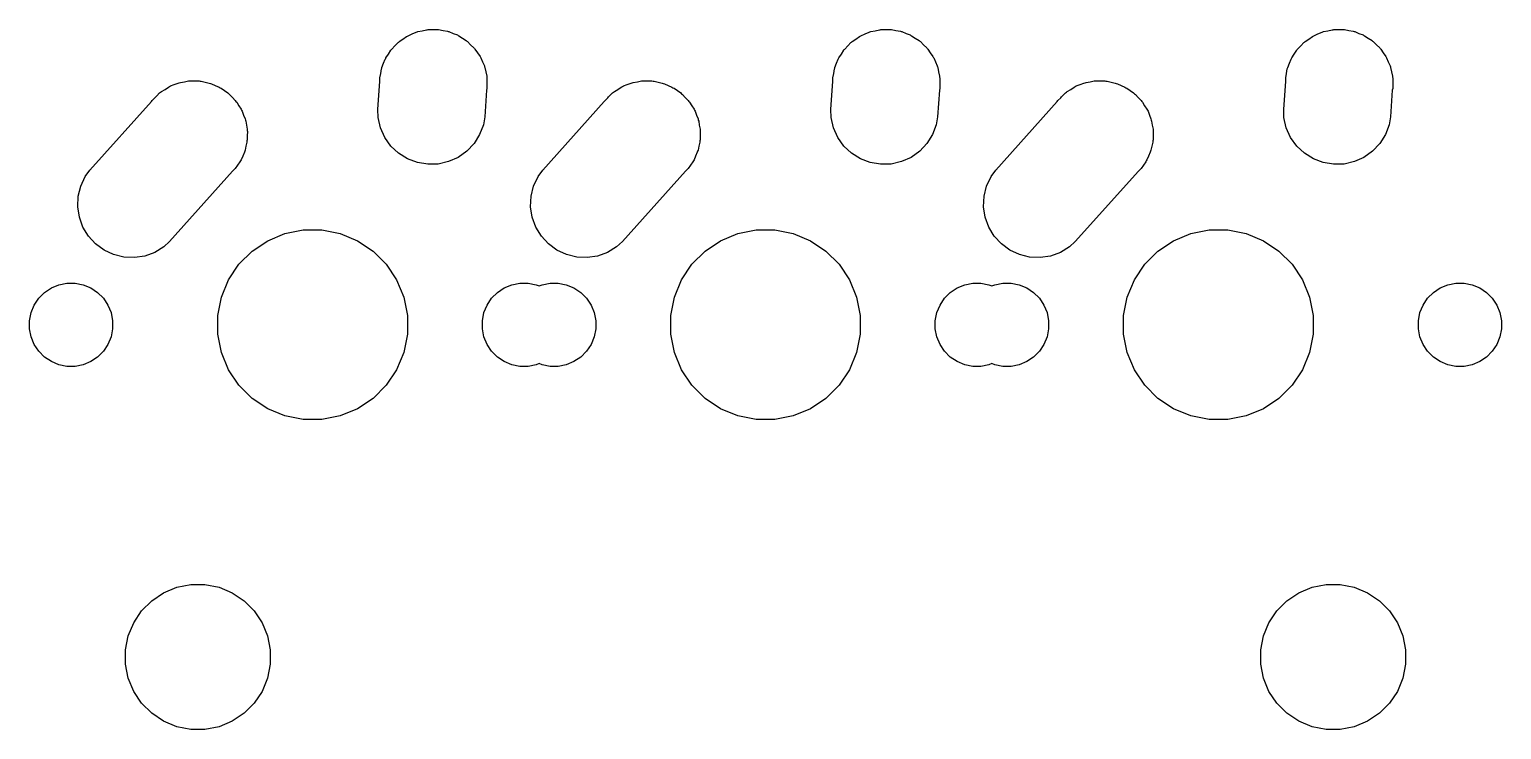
# Model space of a CAD drawing. Extents: x -662 to -203, y -195 to -58.
# Drawn here: x -662.38 to -631.42, y -172.86 to -158.14 of the extents above; entities that cross this region are included whole.
import ezdxf

# ---------------------------------------------------------------- set-up
doc = ezdxf.new("R2010")
doc.units = 0
doc.layers.add('BLACK', color=7, linetype='CONTINUOUS')

msp = doc.modelspace()

# ---------------------------------------------------------------- linework, layer by layer
at = {"layer": 'BLACK', "linetype": 'CONTINUOUS'}
for p, q in [((-654.331, -158.238), (-654.245, -158.199)), ((-654.245, -158.199), (-654.228, -158.195)), ((-654.228, -158.195), (-654.213, -158.189)), ((-654.213, -158.189), (-654.121, -158.171)), ((-654.121, -158.171), (-654.029, -158.149)), ((-654.029, -158.149), (-654.012, -158.149)), ((-654.012, -158.149), (-653.996, -158.146)), ((-653.996, -158.146), (-653.901, -158.146)), ((-653.901, -158.146), (-653.807, -158.143)), ((-653.807, -158.143), (-653.791, -158.146)), ((-653.791, -158.146), (-653.774, -158.146)), ((-653.774, -158.146), (-653.682, -158.164)), ((-653.682, -158.164), (-653.589, -158.18)), ((-653.589, -158.18), (-653.573, -158.186)), ((-653.573, -158.186), (-653.557, -158.189)), ((-653.557, -158.189), (-653.47, -158.225)), ((-644.806, -158.238), (-644.72, -158.199)), ((-644.72, -158.199), (-644.703, -158.195)), ((-644.703, -158.195), (-644.688, -158.189)), ((-644.688, -158.189), (-644.596, -158.171)), ((-644.596, -158.171), (-644.504, -158.149)), ((-644.504, -158.149), (-644.487, -158.149)), ((-644.487, -158.149), (-644.471, -158.146)), ((-644.471, -158.146), (-644.376, -158.146)), ((-644.376, -158.146), (-644.282, -158.143)), ((-644.282, -158.143), (-644.266, -158.146)), ((-644.266, -158.146), (-644.249, -158.146)), ((-644.249, -158.146), (-644.157, -158.164)), ((-644.157, -158.164), (-644.064, -158.18)), ((-644.064, -158.18), (-644.048, -158.186)), ((-644.048, -158.186), (-644.032, -158.189)), ((-644.032, -158.189), (-643.945, -158.225)), ((-635.281, -158.238), (-635.195, -158.199)), ((-635.195, -158.199), (-635.178, -158.195)), ((-635.178, -158.195), (-635.163, -158.189)), ((-635.163, -158.189), (-635.071, -158.171)), ((-635.071, -158.171), (-634.979, -158.149)), ((-634.979, -158.149), (-634.962, -158.149)), ((-634.962, -158.149), (-634.946, -158.146)), ((-634.946, -158.146), (-634.851, -158.146)), ((-634.851, -158.146), (-634.757, -158.143)), ((-634.757, -158.143), (-634.741, -158.146)), ((-634.741, -158.146), (-634.724, -158.146)), ((-634.724, -158.146), (-634.632, -158.164)), ((-634.632, -158.164), (-634.539, -158.18)), ((-634.539, -158.18), (-634.523, -158.186)), ((-634.523, -158.186), (-634.507, -158.189)), ((-634.507, -158.189), (-634.42, -158.225)), ((-654.759, -158.554), (-654.692, -158.487)), ((-654.692, -158.487), (-654.627, -158.418)), ((-654.627, -158.418), (-654.614, -158.409)), ((-654.614, -158.409), (-654.602, -158.397)), ((-654.602, -158.397), (-654.524, -158.344)), ((-654.524, -158.344), (-654.447, -158.29)), ((-654.447, -158.29), (-654.432, -158.283)), ((-654.432, -158.283), (-654.418, -158.274)), ((-654.418, -158.274), (-654.331, -158.238)), ((-653.47, -158.225), (-653.381, -158.259)), ((-653.381, -158.259), (-653.367, -158.267)), ((-653.367, -158.267), (-653.352, -158.274)), ((-653.352, -158.274), (-653.274, -158.326)), ((-653.274, -158.326), (-653.194, -158.376)), ((-653.194, -158.376), (-653.182, -158.388)), ((-653.182, -158.388), (-653.168, -158.397)), ((-653.168, -158.397), (-653.101, -158.464)), ((-653.101, -158.464), (-653.032, -158.528)), ((-645.234, -158.554), (-645.167, -158.487)), ((-645.167, -158.487), (-645.102, -158.418)), ((-645.102, -158.418), (-645.089, -158.409)), ((-645.089, -158.409), (-645.077, -158.397)), ((-645.077, -158.397), (-644.999, -158.344)), ((-644.999, -158.344), (-644.922, -158.29)), ((-644.922, -158.29), (-644.907, -158.283)), ((-644.907, -158.283), (-644.893, -158.274)), ((-644.893, -158.274), (-644.806, -158.238)), ((-643.945, -158.225), (-643.856, -158.259)), ((-643.856, -158.259), (-643.842, -158.267)), ((-643.842, -158.267), (-643.827, -158.274)), ((-643.827, -158.274), (-643.749, -158.326)), ((-643.749, -158.326), (-643.669, -158.376)), ((-643.669, -158.376), (-643.657, -158.388)), ((-643.657, -158.388), (-643.643, -158.397)), ((-643.643, -158.397), (-643.576, -158.464)), ((-643.576, -158.464), (-643.507, -158.528)), ((-635.709, -158.554), (-635.642, -158.487)), ((-635.642, -158.487), (-635.577, -158.418)), ((-635.577, -158.418), (-635.564, -158.409)), ((-635.564, -158.409), (-635.552, -158.397)), ((-635.552, -158.397), (-635.474, -158.344)), ((-635.474, -158.344), (-635.397, -158.29)), ((-635.397, -158.29), (-635.382, -158.283)), ((-635.382, -158.283), (-635.368, -158.274)), ((-635.368, -158.274), (-635.281, -158.238)), ((-634.42, -158.225), (-634.331, -158.259)), ((-634.331, -158.259), (-634.317, -158.267)), ((-634.317, -158.267), (-634.302, -158.274)), ((-634.302, -158.274), (-634.224, -158.326)), ((-634.224, -158.326), (-634.144, -158.376)), ((-634.144, -158.376), (-634.132, -158.388)), ((-634.132, -158.388), (-634.118, -158.397)), ((-634.118, -158.397), (-634.051, -158.464)), ((-634.051, -158.464), (-633.982, -158.528)), ((-654.931, -158.855), (-654.897, -158.767)), ((-654.897, -158.767), (-654.888, -158.753)), ((-654.888, -158.753), (-654.882, -158.738)), ((-654.882, -158.738), (-654.829, -158.659)), ((-654.829, -158.659), (-654.779, -158.579)), ((-654.779, -158.579), (-654.768, -158.567)), ((-654.768, -158.567), (-654.759, -158.554)), ((-653.032, -158.528), (-653.023, -158.542)), ((-653.023, -158.542), (-653.011, -158.554)), ((-653.011, -158.554), (-652.959, -158.632)), ((-652.959, -158.632), (-652.904, -158.709)), ((-652.904, -158.709), (-652.897, -158.724)), ((-652.897, -158.724), (-652.888, -158.738)), ((-652.888, -158.738), (-652.852, -158.825)), ((-645.406, -158.855), (-645.372, -158.767)), ((-645.372, -158.767), (-645.363, -158.753)), ((-645.363, -158.753), (-645.357, -158.738)), ((-645.357, -158.738), (-645.304, -158.659)), ((-645.304, -158.659), (-645.254, -158.579)), ((-645.254, -158.579), (-645.243, -158.567)), ((-645.243, -158.567), (-645.234, -158.554)), ((-643.507, -158.528), (-643.498, -158.542)), ((-643.498, -158.542), (-643.486, -158.554)), ((-643.486, -158.554), (-643.434, -158.632)), ((-643.434, -158.632), (-643.379, -158.709)), ((-643.379, -158.709), (-643.372, -158.724)), ((-643.372, -158.724), (-643.363, -158.738)), ((-643.363, -158.738), (-643.327, -158.825)), ((-635.881, -158.855), (-635.847, -158.767)), ((-635.847, -158.767), (-635.838, -158.753)), ((-635.838, -158.753), (-635.832, -158.738)), ((-635.832, -158.738), (-635.779, -158.659)), ((-635.779, -158.659), (-635.729, -158.579)), ((-635.729, -158.579), (-635.718, -158.567)), ((-635.718, -158.567), (-635.709, -158.554)), ((-633.982, -158.528), (-633.973, -158.542)), ((-633.973, -158.542), (-633.961, -158.554)), ((-633.961, -158.554), (-633.909, -158.632)), ((-633.909, -158.632), (-633.854, -158.709)), ((-633.854, -158.709), (-633.847, -158.724)), ((-633.847, -158.724), (-633.838, -158.738)), ((-633.838, -158.738), (-633.802, -158.825)), ((-655.01, -159.16), (-654.991, -159.067)), ((-654.991, -159.067), (-654.976, -158.974)), ((-654.976, -158.974), (-654.97, -158.959)), ((-654.97, -158.959), (-654.967, -158.943)), ((-654.967, -158.943), (-654.931, -158.855)), ((-652.852, -158.825), (-652.813, -158.911)), ((-652.813, -158.911), (-652.809, -158.927)), ((-652.809, -158.927), (-652.803, -158.943)), ((-652.803, -158.943), (-652.785, -159.035)), ((-652.785, -159.035), (-652.764, -159.127)), ((-652.764, -159.127), (-652.763, -159.144)), ((-645.485, -159.16), (-645.466, -159.067)), ((-645.466, -159.067), (-645.451, -158.974)), ((-645.451, -158.974), (-645.445, -158.959)), ((-645.445, -158.959), (-645.442, -158.943)), ((-645.442, -158.943), (-645.406, -158.855)), ((-643.327, -158.825), (-643.288, -158.911)), ((-643.288, -158.911), (-643.284, -158.927)), ((-643.284, -158.927), (-643.278, -158.943)), ((-643.278, -158.943), (-643.26, -159.035)), ((-643.26, -159.035), (-643.239, -159.127)), ((-643.239, -159.127), (-643.238, -159.144)), ((-635.96, -159.16), (-635.941, -159.067)), ((-635.941, -159.067), (-635.926, -158.974)), ((-635.926, -158.974), (-635.92, -158.959)), ((-635.92, -158.959), (-635.917, -158.943)), ((-635.917, -158.943), (-635.881, -158.855)), ((-633.802, -158.825), (-633.763, -158.911)), ((-633.763, -158.911), (-633.759, -158.927)), ((-633.759, -158.927), (-633.753, -158.943)), ((-633.753, -158.943), (-633.735, -159.035)), ((-633.735, -159.035), (-633.714, -159.127)), ((-633.714, -159.127), (-633.713, -159.144)), ((-659.603, -159.446), (-659.529, -159.402)), ((-659.529, -159.402), (-659.458, -159.354)), ((-659.458, -159.354), (-659.435, -159.344)), ((-659.435, -159.344), (-659.413, -159.331)), ((-659.413, -159.331), (-659.333, -159.302)), ((-659.333, -159.302), (-659.253, -159.269)), ((-659.253, -159.269), (-659.229, -159.264)), ((-659.229, -159.264), (-659.205, -159.256)), ((-659.205, -159.256), (-659.12, -159.242)), ((-659.12, -159.242), (-659.036, -159.226)), ((-659.036, -159.226), (-659.011, -159.226)), ((-659.011, -159.226), (-658.986, -159.222)), ((-658.986, -159.222), (-658.9, -159.226)), ((-658.9, -159.226), (-658.814, -159.226)), ((-658.814, -159.226), (-658.79, -159.231)), ((-658.79, -159.231), (-658.765, -159.232)), ((-658.765, -159.232), (-658.681, -159.252)), ((-658.681, -159.252), (-658.597, -159.269)), ((-658.597, -159.269), (-658.574, -159.278)), ((-658.574, -159.278), (-658.549, -159.284)), ((-658.549, -159.284), (-658.471, -159.321)), ((-658.471, -159.321), (-658.392, -159.354)), ((-658.392, -159.354), (-658.371, -159.368)), ((-658.371, -159.368), (-658.349, -159.378)), ((-658.349, -159.378), (-658.279, -159.429)), ((-658.279, -159.429), (-658.208, -159.477)), ((-655.051, -159.828), (-655.01, -159.232)), ((-655.01, -159.232), (-655.01, -159.16)), ((-652.768, -159.42), (-652.806, -159.983)), ((-652.76, -159.382), (-652.768, -159.42)), ((-652.763, -159.144), (-652.76, -159.16)), ((-652.76, -159.16), (-652.76, -159.254)), ((-652.76, -159.254), (-652.759, -159.293)), ((-652.759, -159.293), (-652.76, -159.309)), ((-652.76, -159.309), (-652.76, -159.382)), ((-650.078, -159.446), (-650.004, -159.402)), ((-650.004, -159.402), (-649.933, -159.354)), ((-649.933, -159.354), (-649.91, -159.344)), ((-649.91, -159.344), (-649.888, -159.331)), ((-649.888, -159.331), (-649.808, -159.302)), ((-649.808, -159.302), (-649.728, -159.269)), ((-649.728, -159.269), (-649.704, -159.264)), ((-649.704, -159.264), (-649.68, -159.256)), ((-649.68, -159.256), (-649.595, -159.242)), ((-649.595, -159.242), (-649.511, -159.226)), ((-649.511, -159.226), (-649.486, -159.226)), ((-649.486, -159.226), (-649.461, -159.222)), ((-649.461, -159.222), (-649.375, -159.226)), ((-649.375, -159.226), (-649.289, -159.226)), ((-649.289, -159.226), (-649.265, -159.231)), ((-649.265, -159.231), (-649.24, -159.232)), ((-649.24, -159.232), (-649.156, -159.252)), ((-649.156, -159.252), (-649.072, -159.269)), ((-649.072, -159.269), (-649.049, -159.278)), ((-649.049, -159.278), (-649.024, -159.284)), ((-649.024, -159.284), (-648.946, -159.321)), ((-648.946, -159.321), (-648.867, -159.354)), ((-648.867, -159.354), (-648.846, -159.368)), ((-648.846, -159.368), (-648.824, -159.378)), ((-648.824, -159.378), (-648.754, -159.429)), ((-648.754, -159.429), (-648.683, -159.477)), ((-645.526, -159.828), (-645.485, -159.232)), ((-645.485, -159.232), (-645.485, -159.16)), ((-643.243, -159.42), (-643.281, -159.983)), ((-643.235, -159.382), (-643.243, -159.42)), ((-643.238, -159.144), (-643.235, -159.16)), ((-643.235, -159.16), (-643.235, -159.254)), ((-643.235, -159.254), (-643.234, -159.293)), ((-643.234, -159.293), (-643.235, -159.309)), ((-643.235, -159.309), (-643.235, -159.382)), ((-640.553, -159.446), (-640.479, -159.402)), ((-640.479, -159.402), (-640.408, -159.354)), ((-640.408, -159.354), (-640.385, -159.344)), ((-640.385, -159.344), (-640.363, -159.331)), ((-640.363, -159.331), (-640.283, -159.302)), ((-640.283, -159.302), (-640.203, -159.269)), ((-640.203, -159.269), (-640.179, -159.264)), ((-640.179, -159.264), (-640.155, -159.256)), ((-640.155, -159.256), (-640.07, -159.242)), ((-640.07, -159.242), (-639.986, -159.226)), ((-639.986, -159.226), (-639.961, -159.226)), ((-639.961, -159.226), (-639.936, -159.222)), ((-639.936, -159.222), (-639.85, -159.226)), ((-639.85, -159.226), (-639.764, -159.226)), ((-639.764, -159.226), (-639.74, -159.231)), ((-639.74, -159.231), (-639.715, -159.232)), ((-639.715, -159.232), (-639.631, -159.252)), ((-639.631, -159.252), (-639.547, -159.269)), ((-639.547, -159.269), (-639.524, -159.278)), ((-639.524, -159.278), (-639.499, -159.284)), ((-639.499, -159.284), (-639.421, -159.321)), ((-639.421, -159.321), (-639.342, -159.354)), ((-639.342, -159.354), (-639.321, -159.368)), ((-639.321, -159.368), (-639.299, -159.378)), ((-639.299, -159.378), (-639.229, -159.429)), ((-639.229, -159.429), (-639.158, -159.477)), ((-636.001, -159.828), (-635.96, -159.232)), ((-635.96, -159.232), (-635.96, -159.16)), ((-633.718, -159.42), (-633.756, -159.983)), ((-633.71, -159.382), (-633.718, -159.42)), ((-633.713, -159.144), (-633.71, -159.16)), ((-633.71, -159.16), (-633.71, -159.254)), ((-633.71, -159.254), (-633.709, -159.293)), ((-633.709, -159.293), (-633.71, -159.309)), ((-633.71, -159.309), (-633.71, -159.382)), ((-661.109, -161.101), (-659.816, -159.659)), ((-659.816, -159.659), (-659.799, -159.634)), ((-659.799, -159.634), (-659.742, -159.577)), ((-659.742, -159.577), (-659.725, -159.558)), ((-659.725, -159.558), (-659.703, -159.538)), ((-659.703, -159.538), (-659.642, -159.477)), ((-659.642, -159.477), (-659.621, -159.463)), ((-659.621, -159.463), (-659.603, -159.446)), ((-658.208, -159.477), (-658.19, -159.495)), ((-658.19, -159.495), (-658.17, -159.509)), ((-658.17, -159.509), (-658.112, -159.573)), ((-658.112, -159.573), (-658.051, -159.634)), ((-658.051, -159.634), (-658.037, -159.654)), ((-658.037, -159.654), (-658.02, -159.673)), ((-658.02, -159.673), (-657.976, -159.746)), ((-657.976, -159.746), (-657.928, -159.818)), ((-651.584, -161.101), (-650.291, -159.659)), ((-650.291, -159.659), (-650.274, -159.634)), ((-650.274, -159.634), (-650.217, -159.577)), ((-650.217, -159.577), (-650.2, -159.558)), ((-650.2, -159.558), (-650.178, -159.538)), ((-650.178, -159.538), (-650.117, -159.477)), ((-650.117, -159.477), (-650.096, -159.463)), ((-650.096, -159.463), (-650.078, -159.446)), ((-648.683, -159.477), (-648.665, -159.495)), ((-648.665, -159.495), (-648.645, -159.509)), ((-648.645, -159.509), (-648.587, -159.573)), ((-648.587, -159.573), (-648.526, -159.634)), ((-648.526, -159.634), (-648.512, -159.654)), ((-648.512, -159.654), (-648.495, -159.673)), ((-648.495, -159.673), (-648.451, -159.746)), ((-648.451, -159.746), (-648.403, -159.818)), ((-642.059, -161.101), (-640.766, -159.659)), ((-640.766, -159.659), (-640.749, -159.634)), ((-640.749, -159.634), (-640.692, -159.577)), ((-640.692, -159.577), (-640.675, -159.558)), ((-640.675, -159.558), (-640.653, -159.538)), ((-640.653, -159.538), (-640.592, -159.477)), ((-640.592, -159.477), (-640.571, -159.463)), ((-640.571, -159.463), (-640.553, -159.446)), ((-639.158, -159.477), (-639.14, -159.495)), ((-639.14, -159.495), (-639.12, -159.509)), ((-639.12, -159.509), (-639.062, -159.573)), ((-639.062, -159.573), (-639.001, -159.634)), ((-639.001, -159.634), (-638.987, -159.654)), ((-638.987, -159.654), (-638.97, -159.673)), ((-638.97, -159.673), (-638.926, -159.746)), ((-638.926, -159.746), (-638.878, -159.818)), ((-657.928, -159.818), (-657.918, -159.841)), ((-657.918, -159.841), (-657.905, -159.862)), ((-657.905, -159.862), (-657.876, -159.943)), ((-657.876, -159.943), (-657.843, -160.023)), ((-657.843, -160.023), (-657.838, -160.047)), ((-657.838, -160.047), (-657.83, -160.071)), ((-655.046, -159.994), (-655.051, -159.828)), ((-654.997, -160.21), (-655.046, -159.994)), ((-652.806, -159.983), (-652.834, -160.147)), ((-648.403, -159.818), (-648.393, -159.841)), ((-648.393, -159.841), (-648.38, -159.862)), ((-648.38, -159.862), (-648.351, -159.943)), ((-648.351, -159.943), (-648.318, -160.023)), ((-648.318, -160.023), (-648.313, -160.047)), ((-648.313, -160.047), (-648.305, -160.071)), ((-645.521, -159.994), (-645.526, -159.828)), ((-645.472, -160.21), (-645.521, -159.994)), ((-643.281, -159.983), (-643.309, -160.147)), ((-638.878, -159.818), (-638.868, -159.841)), ((-638.868, -159.841), (-638.855, -159.862)), ((-638.855, -159.862), (-638.826, -159.943)), ((-638.826, -159.943), (-638.793, -160.023)), ((-638.793, -160.023), (-638.788, -160.047)), ((-638.788, -160.047), (-638.78, -160.071)), ((-635.996, -159.994), (-636.001, -159.828)), ((-635.947, -160.21), (-635.996, -159.994)), ((-633.756, -159.983), (-633.784, -160.147)), ((-657.83, -160.071), (-657.817, -160.156)), ((-657.817, -160.156), (-657.8, -160.24)), ((-657.8, -160.24), (-657.8, -160.265)), ((-657.8, -160.265), (-657.796, -160.29)), ((-657.796, -160.29), (-657.8, -160.376)), ((-654.906, -160.413), (-654.997, -160.21)), ((-652.913, -160.354), (-653.03, -160.542)), ((-652.834, -160.147), (-652.913, -160.354)), ((-648.305, -160.071), (-648.292, -160.156)), ((-648.292, -160.156), (-648.275, -160.24)), ((-648.275, -160.24), (-648.275, -160.265)), ((-648.275, -160.265), (-648.271, -160.29)), ((-648.271, -160.29), (-648.275, -160.376)), ((-645.381, -160.413), (-645.472, -160.21)), ((-643.388, -160.354), (-643.505, -160.542)), ((-643.309, -160.147), (-643.388, -160.354)), ((-638.78, -160.071), (-638.767, -160.156)), ((-638.767, -160.156), (-638.75, -160.24)), ((-638.75, -160.24), (-638.75, -160.265)), ((-638.75, -160.265), (-638.746, -160.29)), ((-638.746, -160.29), (-638.75, -160.376)), ((-635.856, -160.413), (-635.947, -160.21)), ((-633.863, -160.354), (-633.98, -160.542)), ((-633.784, -160.147), (-633.863, -160.354)), ((-657.843, -160.679), (-657.853, -160.702)), ((-657.826, -160.595), (-657.843, -160.679)), ((-657.806, -160.511), (-657.826, -160.595)), ((-657.805, -160.486), (-657.806, -160.511)), ((-657.8, -160.462), (-657.805, -160.486)), ((-657.8, -160.376), (-657.8, -160.462)), ((-654.777, -160.593), (-654.906, -160.413)), ((-654.616, -160.745), (-654.777, -160.593)), ((-653.03, -160.542), (-653.182, -160.703)), ((-648.318, -160.679), (-648.328, -160.702)), ((-648.301, -160.595), (-648.318, -160.679)), ((-648.281, -160.511), (-648.301, -160.595)), ((-648.28, -160.486), (-648.281, -160.511)), ((-648.275, -160.462), (-648.28, -160.486)), ((-648.275, -160.376), (-648.275, -160.462)), ((-645.252, -160.593), (-645.381, -160.413)), ((-645.091, -160.745), (-645.252, -160.593)), ((-643.505, -160.542), (-643.657, -160.703)), ((-638.793, -160.679), (-638.803, -160.702)), ((-638.776, -160.595), (-638.793, -160.679)), ((-638.756, -160.511), (-638.776, -160.595)), ((-638.755, -160.486), (-638.756, -160.511)), ((-638.75, -160.462), (-638.755, -160.486)), ((-638.75, -160.376), (-638.75, -160.462)), ((-635.727, -160.593), (-635.856, -160.413)), ((-635.566, -160.745), (-635.727, -160.593)), ((-633.98, -160.542), (-634.132, -160.703)), ((-657.952, -160.927), (-658.003, -160.996)), ((-657.942, -160.904), (-657.952, -160.927)), ((-657.928, -160.884), (-657.942, -160.904)), ((-657.895, -160.804), (-657.928, -160.884)), ((-657.859, -160.726), (-657.895, -160.804)), ((-657.853, -160.702), (-657.859, -160.726)), ((-654.428, -160.863), (-654.616, -160.745)), ((-654.221, -160.942), (-654.428, -160.863)), ((-654.003, -160.978), (-654.221, -160.942)), ((-653.781, -160.972), (-654.003, -160.978)), ((-653.565, -160.922), (-653.781, -160.972)), ((-653.363, -160.832), (-653.565, -160.922)), ((-653.182, -160.703), (-653.363, -160.832)), ((-648.427, -160.927), (-648.478, -160.996)), ((-648.417, -160.904), (-648.427, -160.927)), ((-648.403, -160.884), (-648.417, -160.904)), ((-648.37, -160.804), (-648.403, -160.884)), ((-648.334, -160.726), (-648.37, -160.804)), ((-648.328, -160.702), (-648.334, -160.726)), ((-644.903, -160.863), (-645.091, -160.745)), ((-644.696, -160.942), (-644.903, -160.863)), ((-644.478, -160.978), (-644.696, -160.942)), ((-644.256, -160.972), (-644.478, -160.978)), ((-644.04, -160.922), (-644.256, -160.972)), ((-643.838, -160.832), (-644.04, -160.922)), ((-643.657, -160.703), (-643.838, -160.832)), ((-638.902, -160.927), (-638.953, -160.996)), ((-638.892, -160.904), (-638.902, -160.927)), ((-638.878, -160.884), (-638.892, -160.904)), ((-638.845, -160.804), (-638.878, -160.884)), ((-638.809, -160.726), (-638.845, -160.804)), ((-638.803, -160.702), (-638.809, -160.726)), ((-635.378, -160.863), (-635.566, -160.745)), ((-635.171, -160.942), (-635.378, -160.863)), ((-634.953, -160.978), (-635.171, -160.942)), ((-634.731, -160.972), (-634.953, -160.978)), ((-634.515, -160.922), (-634.731, -160.972)), ((-634.313, -160.832), (-634.515, -160.922)), ((-634.132, -160.703), (-634.313, -160.832)), ((-661.301, -161.435), (-661.207, -161.234)), ((-661.207, -161.234), (-661.109, -161.101)), ((-658.108, -161.125), (-659.434, -162.603)), ((-658.051, -161.068), (-658.108, -161.125)), ((-658.003, -160.996), (-658.051, -161.068)), ((-651.776, -161.435), (-651.682, -161.234)), ((-651.682, -161.234), (-651.584, -161.101)), ((-648.583, -161.125), (-649.909, -162.603)), ((-648.526, -161.068), (-648.583, -161.125)), ((-648.478, -160.996), (-648.526, -161.068)), ((-642.251, -161.435), (-642.157, -161.234)), ((-642.157, -161.234), (-642.059, -161.101)), ((-639.058, -161.125), (-640.384, -162.603)), ((-639.001, -161.068), (-639.058, -161.125)), ((-638.953, -160.996), (-639.001, -161.068)), ((-661.354, -161.65), (-661.301, -161.435)), ((-651.829, -161.65), (-651.776, -161.435)), ((-642.304, -161.65), (-642.251, -161.435)), ((-661.364, -161.872), (-661.354, -161.65)), ((-661.33, -162.091), (-661.364, -161.872)), ((-651.839, -161.872), (-651.829, -161.65)), ((-651.805, -162.091), (-651.839, -161.872)), ((-642.314, -161.872), (-642.304, -161.65)), ((-642.28, -162.091), (-642.314, -161.872)), ((-661.254, -162.299), (-661.33, -162.091)), ((-651.729, -162.299), (-651.805, -162.091)), ((-642.204, -162.299), (-642.28, -162.091)), ((-661.139, -162.489), (-661.254, -162.299)), ((-660.99, -162.652), (-661.139, -162.489)), ((-657.369, -162.584), (-657.006, -162.433)), ((-657.006, -162.433), (-656.621, -162.357)), ((-656.621, -162.357), (-656.229, -162.357)), ((-656.229, -162.357), (-655.843, -162.433)), ((-655.843, -162.433), (-655.48, -162.584)), ((-651.614, -162.489), (-651.729, -162.299)), ((-651.465, -162.652), (-651.614, -162.489)), ((-647.844, -162.584), (-647.481, -162.433)), ((-647.481, -162.433), (-647.096, -162.357)), ((-647.096, -162.357), (-646.704, -162.357)), ((-646.704, -162.357), (-646.318, -162.433)), ((-646.318, -162.433), (-645.955, -162.584)), ((-642.089, -162.489), (-642.204, -162.299)), ((-641.94, -162.652), (-642.089, -162.489)), ((-638.319, -162.584), (-637.956, -162.433)), ((-637.956, -162.433), (-637.571, -162.357)), ((-637.571, -162.357), (-637.179, -162.357)), ((-637.179, -162.357), (-636.793, -162.433)), ((-636.793, -162.433), (-636.43, -162.584)), ((-660.811, -162.783), (-660.99, -162.652)), ((-660.61, -162.877), (-660.811, -162.783)), ((-659.746, -162.83), (-659.955, -162.906)), ((-659.557, -162.715), (-659.746, -162.83)), ((-659.434, -162.603), (-659.557, -162.715)), ((-657.974, -163.08), (-657.696, -162.802)), ((-657.696, -162.802), (-657.369, -162.584)), ((-655.48, -162.584), (-655.154, -162.802)), ((-655.154, -162.802), (-654.876, -163.08)), ((-651.286, -162.783), (-651.465, -162.652)), ((-651.085, -162.877), (-651.286, -162.783)), ((-650.221, -162.83), (-650.43, -162.906)), ((-650.032, -162.715), (-650.221, -162.83)), ((-649.909, -162.603), (-650.032, -162.715)), ((-648.449, -163.08), (-648.171, -162.802)), ((-648.171, -162.802), (-647.844, -162.584)), ((-645.955, -162.584), (-645.629, -162.802)), ((-645.629, -162.802), (-645.351, -163.08)), ((-641.761, -162.783), (-641.94, -162.652)), ((-641.56, -162.877), (-641.761, -162.783)), ((-640.696, -162.83), (-640.905, -162.906)), ((-640.507, -162.715), (-640.696, -162.83)), ((-640.384, -162.603), (-640.507, -162.715)), ((-638.924, -163.08), (-638.646, -162.802)), ((-638.646, -162.802), (-638.319, -162.584)), ((-636.43, -162.584), (-636.104, -162.802)), ((-636.104, -162.802), (-635.826, -163.08)), ((-660.395, -162.93), (-660.61, -162.877)), ((-660.174, -162.939), (-660.395, -162.93)), ((-659.955, -162.906), (-660.174, -162.939)), ((-658.192, -163.406), (-657.974, -163.08)), ((-654.876, -163.08), (-654.658, -163.406)), ((-650.87, -162.93), (-651.085, -162.877)), ((-650.649, -162.939), (-650.87, -162.93)), ((-650.43, -162.906), (-650.649, -162.939)), ((-648.667, -163.406), (-648.449, -163.08)), ((-645.351, -163.08), (-645.133, -163.406)), ((-641.345, -162.93), (-641.56, -162.877)), ((-641.124, -162.939), (-641.345, -162.93)), ((-640.905, -162.906), (-641.124, -162.939)), ((-639.142, -163.406), (-638.924, -163.08)), ((-635.826, -163.08), (-635.608, -163.406)), ((-658.342, -163.769), (-658.192, -163.406)), ((-654.658, -163.406), (-654.508, -163.769)), ((-648.817, -163.769), (-648.667, -163.406)), ((-645.133, -163.406), (-644.983, -163.769)), ((-639.292, -163.769), (-639.142, -163.406)), ((-635.608, -163.406), (-635.458, -163.769)), ((-662.185, -163.793), (-662.063, -163.671)), ((-662.063, -163.671), (-661.919, -163.575)), ((-661.919, -163.575), (-661.76, -163.509)), ((-661.76, -163.509), (-661.591, -163.476)), ((-661.591, -163.476), (-661.419, -163.476)), ((-661.419, -163.476), (-661.25, -163.509)), ((-661.25, -163.509), (-661.09, -163.575)), ((-661.09, -163.575), (-660.947, -163.671)), ((-660.947, -163.671), (-660.825, -163.793)), ((-658.419, -164.154), (-658.342, -163.769)), ((-654.508, -163.769), (-654.431, -164.154)), ((-652.66, -163.793), (-652.538, -163.671)), ((-652.538, -163.671), (-652.394, -163.575)), ((-652.394, -163.575), (-652.235, -163.509)), ((-652.235, -163.509), (-652.066, -163.476)), ((-652.066, -163.476), (-651.894, -163.476)), ((-651.894, -163.476), (-651.725, -163.509)), ((-651.725, -163.509), (-651.662, -163.535)), ((-651.662, -163.535), (-651.6, -163.509)), ((-651.6, -163.509), (-651.431, -163.476)), ((-651.431, -163.476), (-651.259, -163.476)), ((-651.259, -163.476), (-651.09, -163.509)), ((-651.09, -163.509), (-650.93, -163.575)), ((-650.93, -163.575), (-650.787, -163.671)), ((-650.787, -163.671), (-650.665, -163.793)), ((-648.894, -164.154), (-648.817, -163.769)), ((-644.983, -163.769), (-644.906, -164.154)), ((-643.135, -163.793), (-643.013, -163.671)), ((-643.013, -163.671), (-642.869, -163.575)), ((-642.869, -163.575), (-642.71, -163.509)), ((-642.71, -163.509), (-642.541, -163.476)), ((-642.541, -163.476), (-642.369, -163.476)), ((-642.369, -163.476), (-642.2, -163.509)), ((-642.2, -163.509), (-642.137, -163.535)), ((-642.137, -163.535), (-642.075, -163.509)), ((-642.075, -163.509), (-641.906, -163.476)), ((-641.906, -163.476), (-641.734, -163.476)), ((-641.734, -163.476), (-641.565, -163.509)), ((-641.565, -163.509), (-641.405, -163.575)), ((-641.405, -163.575), (-641.262, -163.671)), ((-641.262, -163.671), (-641.14, -163.793)), ((-639.369, -164.154), (-639.292, -163.769)), ((-635.458, -163.769), (-635.381, -164.154)), ((-632.975, -163.793), (-632.853, -163.671)), ((-632.853, -163.671), (-632.709, -163.575)), ((-632.709, -163.575), (-632.55, -163.509)), ((-632.55, -163.509), (-632.381, -163.476)), ((-632.381, -163.476), (-632.209, -163.476)), ((-632.209, -163.476), (-632.04, -163.509)), ((-632.04, -163.509), (-631.88, -163.575)), ((-631.88, -163.575), (-631.737, -163.671)), ((-631.737, -163.671), (-631.615, -163.793)), ((-662.346, -164.095), (-662.28, -163.936)), ((-662.28, -163.936), (-662.185, -163.793)), ((-660.825, -163.793), (-660.729, -163.936)), ((-660.729, -163.936), (-660.664, -164.095)), ((-652.821, -164.095), (-652.755, -163.936)), ((-652.755, -163.936), (-652.66, -163.793)), ((-650.665, -163.793), (-650.569, -163.936)), ((-650.569, -163.936), (-650.504, -164.095)), ((-643.296, -164.095), (-643.23, -163.936)), ((-643.23, -163.936), (-643.135, -163.793)), ((-641.14, -163.793), (-641.044, -163.936)), ((-641.044, -163.936), (-640.979, -164.095)), ((-633.136, -164.095), (-633.07, -163.936)), ((-633.07, -163.936), (-632.975, -163.793)), ((-631.615, -163.793), (-631.519, -163.936)), ((-631.519, -163.936), (-631.454, -164.095)), ((-662.38, -164.265), (-662.346, -164.095)), ((-662.38, -164.437), (-662.38, -164.265)), ((-660.664, -164.095), (-660.63, -164.265)), ((-660.63, -164.265), (-660.63, -164.437)), ((-658.419, -164.547), (-658.419, -164.154)), ((-654.431, -164.154), (-654.431, -164.547)), ((-652.855, -164.265), (-652.821, -164.095)), ((-652.855, -164.437), (-652.855, -164.265)), ((-650.504, -164.095), (-650.47, -164.265)), ((-650.47, -164.265), (-650.47, -164.437)), ((-648.894, -164.547), (-648.894, -164.154)), ((-644.906, -164.154), (-644.906, -164.547)), ((-643.33, -164.265), (-643.296, -164.095)), ((-643.33, -164.437), (-643.33, -164.265)), ((-640.979, -164.095), (-640.945, -164.265)), ((-640.945, -164.265), (-640.945, -164.437)), ((-639.369, -164.547), (-639.369, -164.154)), ((-635.381, -164.154), (-635.381, -164.547)), ((-633.17, -164.265), (-633.136, -164.095)), ((-633.17, -164.437), (-633.17, -164.265)), ((-631.454, -164.095), (-631.42, -164.265)), ((-631.42, -164.265), (-631.42, -164.437)), ((-662.346, -164.606), (-662.38, -164.437)), ((-662.28, -164.765), (-662.346, -164.606)), ((-660.664, -164.606), (-660.729, -164.765)), ((-660.63, -164.437), (-660.664, -164.606)), ((-658.342, -164.932), (-658.419, -164.547)), ((-654.431, -164.547), (-654.508, -164.932)), ((-652.821, -164.606), (-652.855, -164.437)), ((-652.755, -164.765), (-652.821, -164.606)), ((-650.504, -164.606), (-650.569, -164.765)), ((-650.47, -164.437), (-650.504, -164.606)), ((-648.817, -164.932), (-648.894, -164.547)), ((-644.906, -164.547), (-644.983, -164.932)), ((-643.296, -164.606), (-643.33, -164.437)), ((-643.23, -164.765), (-643.296, -164.606)), ((-640.979, -164.606), (-641.044, -164.765)), ((-640.945, -164.437), (-640.979, -164.606)), ((-639.292, -164.932), (-639.369, -164.547)), ((-635.381, -164.547), (-635.458, -164.932)), ((-633.136, -164.606), (-633.17, -164.437)), ((-633.07, -164.765), (-633.136, -164.606)), ((-631.454, -164.606), (-631.519, -164.765)), ((-631.42, -164.437), (-631.454, -164.606)), ((-662.185, -164.908), (-662.28, -164.765)), ((-662.063, -165.03), (-662.185, -164.908)), ((-660.825, -164.908), (-660.947, -165.03)), ((-660.729, -164.765), (-660.825, -164.908)), ((-658.192, -165.295), (-658.342, -164.932)), ((-654.508, -164.932), (-654.658, -165.295)), ((-652.66, -164.908), (-652.755, -164.765)), ((-652.538, -165.03), (-652.66, -164.908)), ((-650.665, -164.908), (-650.787, -165.03)), ((-650.569, -164.765), (-650.665, -164.908)), ((-648.667, -165.295), (-648.817, -164.932)), ((-644.983, -164.932), (-645.133, -165.295)), ((-643.135, -164.908), (-643.23, -164.765)), ((-643.013, -165.03), (-643.135, -164.908)), ((-641.14, -164.908), (-641.262, -165.03)), ((-641.044, -164.765), (-641.14, -164.908)), ((-639.142, -165.295), (-639.292, -164.932)), ((-635.458, -164.932), (-635.608, -165.295)), ((-632.975, -164.908), (-633.07, -164.765)), ((-632.853, -165.03), (-632.975, -164.908)), ((-631.615, -164.908), (-631.737, -165.03)), ((-631.519, -164.765), (-631.615, -164.908)), ((-661.919, -165.126), (-662.063, -165.03)), ((-661.76, -165.192), (-661.919, -165.126)), ((-661.591, -165.226), (-661.76, -165.192)), ((-661.419, -165.226), (-661.591, -165.226)), ((-661.25, -165.192), (-661.419, -165.226)), ((-661.09, -165.126), (-661.25, -165.192)), ((-660.947, -165.03), (-661.09, -165.126)), ((-657.974, -165.622), (-658.192, -165.295)), ((-654.658, -165.295), (-654.876, -165.622)), ((-652.394, -165.126), (-652.538, -165.03)), ((-652.235, -165.192), (-652.394, -165.126)), ((-652.066, -165.226), (-652.235, -165.192)), ((-651.894, -165.226), (-652.066, -165.226)), ((-651.725, -165.192), (-651.894, -165.226)), ((-651.662, -165.166), (-651.725, -165.192)), ((-651.6, -165.192), (-651.662, -165.166)), ((-651.431, -165.226), (-651.6, -165.192)), ((-651.259, -165.226), (-651.431, -165.226)), ((-651.09, -165.192), (-651.259, -165.226)), ((-650.93, -165.126), (-651.09, -165.192)), ((-650.787, -165.03), (-650.93, -165.126)), ((-648.449, -165.622), (-648.667, -165.295)), ((-645.133, -165.295), (-645.351, -165.622)), ((-642.869, -165.126), (-643.013, -165.03)), ((-642.71, -165.192), (-642.869, -165.126)), ((-642.541, -165.226), (-642.71, -165.192)), ((-642.369, -165.226), (-642.541, -165.226)), ((-642.2, -165.192), (-642.369, -165.226)), ((-642.137, -165.166), (-642.2, -165.192)), ((-642.075, -165.192), (-642.137, -165.166)), ((-641.906, -165.226), (-642.075, -165.192)), ((-641.734, -165.226), (-641.906, -165.226)), ((-641.565, -165.192), (-641.734, -165.226)), ((-641.405, -165.126), (-641.565, -165.192)), ((-641.262, -165.03), (-641.405, -165.126)), ((-638.924, -165.622), (-639.142, -165.295)), ((-635.608, -165.295), (-635.826, -165.622)), ((-632.709, -165.126), (-632.853, -165.03)), ((-632.55, -165.192), (-632.709, -165.126)), ((-632.381, -165.226), (-632.55, -165.192)), ((-632.209, -165.226), (-632.381, -165.226)), ((-632.04, -165.192), (-632.209, -165.226)), ((-631.88, -165.126), (-632.04, -165.192)), ((-631.737, -165.03), (-631.88, -165.126)), ((-657.696, -165.899), (-657.974, -165.622)), ((-654.876, -165.622), (-655.154, -165.899)), ((-648.171, -165.899), (-648.449, -165.622)), ((-645.351, -165.622), (-645.629, -165.899)), ((-638.646, -165.899), (-638.924, -165.622)), ((-635.826, -165.622), (-636.104, -165.899)), ((-657.369, -166.118), (-657.696, -165.899)), ((-655.154, -165.899), (-655.48, -166.118)), ((-647.844, -166.118), (-648.171, -165.899)), ((-645.629, -165.899), (-645.955, -166.118)), ((-638.319, -166.118), (-638.646, -165.899)), ((-636.104, -165.899), (-636.43, -166.118)), ((-657.006, -166.268), (-657.369, -166.118)), ((-655.48, -166.118), (-655.843, -166.268)), ((-647.481, -166.268), (-647.844, -166.118)), ((-645.955, -166.118), (-646.318, -166.268)), ((-637.956, -166.268), (-638.319, -166.118)), ((-636.43, -166.118), (-636.793, -166.268)), ((-656.621, -166.345), (-657.006, -166.268)), ((-656.229, -166.345), (-656.621, -166.345)), ((-655.843, -166.268), (-656.229, -166.345)), ((-647.096, -166.345), (-647.481, -166.268)), ((-646.704, -166.345), (-647.096, -166.345)), ((-646.318, -166.268), (-646.704, -166.345)), ((-637.571, -166.345), (-637.956, -166.268)), ((-637.179, -166.345), (-637.571, -166.345)), ((-636.793, -166.268), (-637.179, -166.345)), ((-659.56, -169.985), (-659.282, -169.87)), ((-659.282, -169.87), (-658.988, -169.812)), ((-658.988, -169.812), (-658.688, -169.812)), ((-658.688, -169.812), (-658.393, -169.87)), ((-658.393, -169.87), (-658.116, -169.985)), ((-635.684, -169.985), (-635.406, -169.87)), ((-635.406, -169.87), (-635.112, -169.812)), ((-635.112, -169.812), (-634.812, -169.812)), ((-634.812, -169.812), (-634.517, -169.87)), ((-634.517, -169.87), (-634.24, -169.985)), ((-660.022, -170.364), (-659.809, -170.152)), ((-659.809, -170.152), (-659.56, -169.985)), ((-658.116, -169.985), (-657.866, -170.152)), ((-657.866, -170.152), (-657.654, -170.364)), ((-636.146, -170.364), (-635.933, -170.152)), ((-635.933, -170.152), (-635.684, -169.985)), ((-634.24, -169.985), (-633.99, -170.152)), ((-633.99, -170.152), (-633.778, -170.364)), ((-660.188, -170.614), (-660.022, -170.364)), ((-657.654, -170.364), (-657.487, -170.614)), ((-636.312, -170.614), (-636.146, -170.364)), ((-633.778, -170.364), (-633.611, -170.614)), ((-660.362, -171.186), (-660.303, -170.891)), ((-660.303, -170.891), (-660.188, -170.614)), ((-657.487, -170.614), (-657.372, -170.891)), ((-657.372, -170.891), (-657.314, -171.186)), ((-636.486, -171.186), (-636.427, -170.891)), ((-636.427, -170.891), (-636.312, -170.614)), ((-633.611, -170.614), (-633.496, -170.891)), ((-633.496, -170.891), (-633.438, -171.186)), ((-660.362, -171.486), (-660.362, -171.186)), ((-657.314, -171.186), (-657.314, -171.486)), ((-636.486, -171.486), (-636.486, -171.186)), ((-633.438, -171.186), (-633.438, -171.486)), ((-660.303, -171.78), (-660.362, -171.486)), ((-657.314, -171.486), (-657.372, -171.78)), ((-636.427, -171.78), (-636.486, -171.486)), ((-633.438, -171.486), (-633.496, -171.78)), ((-660.188, -172.058), (-660.303, -171.78)), ((-657.372, -171.78), (-657.487, -172.058)), ((-636.312, -172.058), (-636.427, -171.78)), ((-633.496, -171.78), (-633.611, -172.058)), ((-660.022, -172.307), (-660.188, -172.058)), ((-657.487, -172.058), (-657.654, -172.307)), ((-636.146, -172.307), (-636.312, -172.058)), ((-633.611, -172.058), (-633.778, -172.307)), ((-659.809, -172.519), (-660.022, -172.307)), ((-657.654, -172.307), (-657.866, -172.519)), ((-635.933, -172.519), (-636.146, -172.307)), ((-633.778, -172.307), (-633.99, -172.519)), ((-659.56, -172.686), (-659.809, -172.519)), ((-659.282, -172.801), (-659.56, -172.686)), ((-658.116, -172.686), (-658.393, -172.801)), ((-657.866, -172.519), (-658.116, -172.686)), ((-635.684, -172.686), (-635.933, -172.519)), ((-635.406, -172.801), (-635.684, -172.686)), ((-634.24, -172.686), (-634.517, -172.801)), ((-633.99, -172.519), (-634.24, -172.686)), ((-658.988, -172.86), (-659.282, -172.801)), ((-658.688, -172.86), (-658.988, -172.86)), ((-658.393, -172.801), (-658.688, -172.86)), ((-635.112, -172.86), (-635.406, -172.801)), ((-634.812, -172.86), (-635.112, -172.86)), ((-634.517, -172.801), (-634.812, -172.86))]:
    msp.add_line(p, q, dxfattribs=at)

doc.saveas('drawing.dxf')
